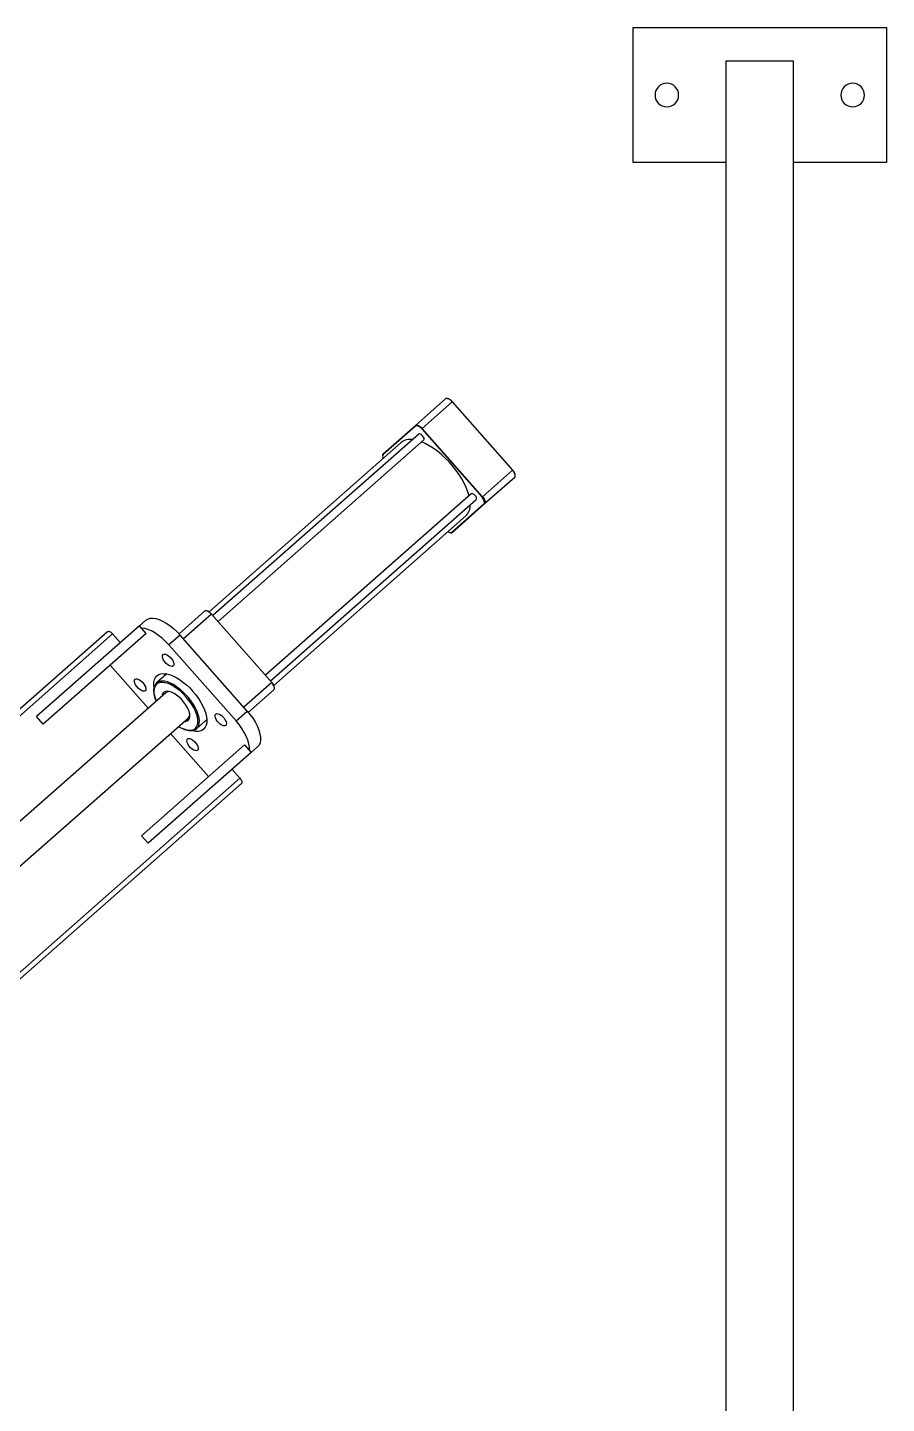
# Model space of a CAD drawing. Header units: millimetres. Extents: x 163705 to 1616509, y 81827 to 302547.
# Drawn here: x 600072 to 600581, y 154410 to 155225 of the extents above; entities that cross this region are included whole.
import ezdxf

# ---------------------------------------------------------------- set-up
doc = ezdxf.new("R2010")
doc.units = ezdxf.units.MM
doc.header["$LTSCALE"] = 10

# ---------------------------------------------------------------- blocks, each defined once
blk = doc.blocks.new('A$C82a19015')
blk.add_lwpolyline([(960, 55), (960, 0), (1040, 0), (1040, 150), (960, 150), (960, 95)])
blk.add_lwpolyline([(20, 95), (1020, 95), (1020, 55), (20, 55)], close=True)
for centre in [(1000, 130), (1000, 20)]:
    blk.add_circle(centre, 7)
blk = doc.blocks.new('G$C2612153E')
at = {"lineweight": 25}
for p, q in [((3778.77, 612.59), (3912.35, 461.12)), ((3777.13, 609.9), (3911.03, 458.07)), ((3688.85, 533.12), (3822.35, 381.75)), ((3691.63, 534.51), (3825.53, 382.67)), ((3876.2, 426.51), (3786.83, 527.86)), ((3771.83, 514.63), (3861.2, 413.28)), ((3857.53, 499.08), (3862.03, 503.05)), ((3911.24, 438.18), (3857.53, 499.08)), ((3915.74, 442.15), (3862.03, 503.05)), ((3892.53, 459.4), (3867.03, 436.91)), ((3911.03, 458.07), (3905.78, 453.44)), ((3791.53, 440.88), (3787.03, 436.91)), ((3845.24, 379.98), (3791.53, 440.88)), ((3911.24, 438.18), (3915.74, 442.15)), ((3915.74, 442.15), (3919.08, 438.37)), ((3840.74, 376.01), (3787.03, 436.91)), ((3887.32, 426), (3881.97, 432.07)), ((3852.03, 423.68), (3826.53, 401.19)), ((3904.48, 424.68), (3859.48, 384.99)), ((3887.39, 426.41), (3886.82, 427.05)), ((3910.32, 418.07), (3904.48, 424.68)), ((3865.32, 378.38), (3910.32, 418.07)), ((3922.65, 399.54), (3908.07, 416.08)), ((3924.41, 403.6), (3911.06, 418.74)), ((3854.97, 408.25), (3860.32, 402.19)), ((3854.97, 408.25), (3855.34, 407.89)), ((3859.9, 402.17), (3859.34, 402.81)), ((3882.15, 363.83), (3922.65, 399.54)), ((3922.73, 399.45), (3882.23, 363.73)), ((3922.65, 399.54), (3922.73, 399.45)), ((4024.33, 287.28), (3924.05, 400.98)), ((3924.54, 402.13), (3924.61, 402.44)), ((3918.42, 395.65), (4025.84, 273.84)), ((4029.22, 276.82), (3921.8, 398.62)), ((3830.78, 387.3), (3825.53, 382.67)), ((3859.48, 384.99), (3865.32, 378.38)), ((3845.24, 379.98), (3840.74, 376.01)), ((3844.08, 372.22), (3840.74, 376.01)), ((3877.91, 362.59), (3864.56, 377.73)), ((3865.69, 376.44), (3865.68, 376.46)), ((3882.15, 363.83), (3867.57, 380.36)), ((3993.97, 245.73), (3886.55, 367.54)), ((3879.04, 362.25), (3879.35, 362.27)), ((3880.55, 362.62), (3980.83, 248.91)), ((3882.15, 363.83), (3882.23, 363.73)), ((3883.17, 364.56), (3990.59, 242.76)), ((4016.45, 298.29), (4016.14, 298.27)), ((4034.02, 278.86), (4017.19, 297.95)), ((4017.19, 297.95), (4017.59, 297.95)), ((4017.59, 297.95), (4034.42, 278.86)), ((4034.02, 278.86), (4034.42, 278.86)), ((4050.11, 261.06), (4034.42, 278.86)), ((3991.9, 239.38), (4032.4, 275.1)), ((4032.67, 274.8), (3992.17, 239.08)), ((4032.4, 275.1), (4032.67, 274.8)), ((4048.36, 257), (4032.67, 274.8)), ((3970.95, 258.41), (3970.88, 258.1)), ((3971.09, 256.94), (3971.14, 257.34)), ((3987.92, 237.85), (3971.09, 256.94)), ((3971.14, 257.34), (3987.97, 238.24)), ((4007.86, 221.29), (4048.36, 257)), ((4048.44, 256.91), (4007.94, 221.19)), ((4048.44, 256.91), (4048.36, 257)), ((4050.25, 259.59), (4050.32, 259.9)), ((3987.92, 237.85), (3987.97, 238.24)), ((4003.61, 220.05), (3987.92, 237.85)), ((3991.9, 239.38), (3992.17, 239.08)), ((4007.86, 221.29), (3992.17, 239.08)), ((4007.94, 221.19), (4007.86, 221.29)), ((4004.75, 219.71), (4005.06, 219.73))]:
    blk.add_line(p, q, dxfattribs=at)
for points in [[(3912.35, 461.12), (3912.49, 460.87), (3912.54, 460.56), (3912.49, 460.2), (3912.35, 459.79), (3912.13, 459.36), (3911.82, 458.91), (3911.45, 458.48), (3911.03, 458.07)], [(3877.37, 438.8), (3877.11, 439.36), (3877.15, 440.13), (3877.47, 441.03), (3878.07, 441.98), (3878.88, 442.92), (3879.84, 443.77), (3880.87, 444.46), (3881.89, 444.92), (3882.83, 445.14), (3883.59, 445.08), (3884.12, 444.75), (3884.38, 444.18), (3884.34, 443.42), (3884.02, 442.52), (3883.42, 441.56), (3882.61, 440.62), (3881.65, 439.77), (3880.62, 439.09), (3879.59, 438.62), (3878.66, 438.41), (3877.9, 438.47), (3877.37, 438.8)], [(3904.48, 424.68), (3906.55, 426.64), (3908.46, 428.69), (3910.15, 430.82), (3911.6, 432.96), (3912.78, 435.07), (3913.67, 437.12), (3914.24, 439.06), (3914.48, 440.85), (3914.49, 441.05)], [(3879.29, 433.51), (3880.81, 433.66), (3882.49, 433.59), (3883.97, 433.26), (3885.21, 432.66), (3886.2, 431.81), (3886.92, 430.72), (3887.35, 429.41), (3887.5, 427.91), (3887.36, 426.24), (3886.93, 424.42), (3886.21, 422.49), (3885.23, 420.48), (3883.99, 418.43), (3882.52, 416.38), (3880.85, 414.34), (3878.99, 412.37), (3876.99, 410.49), (3874.88, 408.75), (3872.7, 407.15), (3870.47, 405.74), (3868.24, 404.54), (3866.05, 403.57), (3863.94, 402.85), (3861.94, 402.38), (3860.08, 402.18), (3858.4, 402.25), (3856.93, 402.58), (3855.69, 403.18), (3854.7, 404.03)], [(3882.1, 427.25), (3882.25, 428.47), (3882.17, 429.87), (3881.81, 431.07), (3881.17, 432.07), (3880.27, 432.82), (3879.11, 433.33), (3877.74, 433.58), (3876.17, 433.56), (3874.43, 433.28), (3872.57, 432.74), (3871.18, 432.21)], [(3919.08, 438.37), (3919.82, 437.23), (3920.23, 435.84), (3920.32, 434.23), (3920.07, 432.44), (3919.5, 430.5), (3918.62, 428.46), (3917.44, 426.34), (3915.98, 424.2), (3914.29, 422.08), (3912.39, 420.02), (3910.32, 418.07)], [(3855.34, 407.89), (3855.63, 407.65), (3856.73, 407.07), (3858.06, 406.74), (3859.59, 406.67), (3861.29, 406.86), (3863.13, 407.31), (3865.08, 408.01), (3867.09, 408.95), (3869.13, 410.11), (3871.15, 411.46), (3873.13, 412.98), (3875.01, 414.64), (3876.77, 416.41), (3878.36, 418.25), (3879.76, 420.13), (3880.95, 422.01), (3881.89, 423.85), (3882.56, 425.62), (3882.97, 427.29), (3883.09, 428.71)], [(3859.19, 415.56), (3859.21, 414.84), (3859.49, 413.87), (3860.03, 413.11), (3860.84, 412.6), (3861.88, 412.34), (3863.13, 412.34), (3864.53, 412.61), (3866.05, 413.13), (3867.63, 413.9), (3869.23, 414.87), (3870.8, 416.03), (3872.28, 417.34), (3873.62, 418.74), (3874.79, 420.21), (3875.74, 421.69), (3876.45, 423.13), (3876.9, 424.49), (3877.05, 425.72), (3876.93, 426.79), (3876.52, 427.65), (3875.84, 428.29), (3874.91, 428.68), (3874.19, 428.79)], [(3859.64, 407.52), (3860.08, 407.55), (3861.81, 407.83), (3863.68, 408.37), (3865.63, 409.16), (3867.63, 410.18), (3869.65, 411.41), (3871.63, 412.83), (3873.55, 414.41), (3875.35, 416.11), (3877, 417.9), (3878.48, 419.74), (3879.74, 421.6), (3880.77, 423.44), (3881.54, 425.23), (3882.03, 426.91), (3882.1, 427.25)], [(3886.41, 427.04), (3886.65, 427.05), (3887.46, 427.05)], [(3892.02, 422.18), (3891.77, 422.75), (3891.8, 423.51), (3892.13, 424.41), (3892.72, 425.37), (3893.53, 426.31), (3894.49, 427.15), (3895.53, 427.84), (3896.55, 428.31), (3897.48, 428.52), (3898.24, 428.46), (3898.77, 428.13), (3899.03, 427.56), (3899, 426.8), (3898.67, 425.9), (3898.08, 424.94), (3897.27, 424), (3896.31, 423.16), (3895.27, 422.47), (3894.25, 422), (3893.32, 421.79), (3892.56, 421.85), (3892.02, 422.18)], [(3856.18, 418.98), (3855.47, 417.67), (3854.71, 415.89), (3854.21, 414.2), (3854, 412.64), (3854.07, 411.25), (3854.43, 410.04), (3855.07, 409.05), (3855.98, 408.29), (3857.13, 407.78), (3858.5, 407.53), (3859.64, 407.52)], [(3842.12, 407.71), (3841.86, 408.28), (3841.9, 409.04), (3842.22, 409.94), (3842.82, 410.89), (3843.63, 411.84), (3844.59, 412.68), (3845.62, 413.37), (3846.64, 413.84), (3847.58, 414.05), (3848.34, 413.99), (3848.87, 413.66), (3849.13, 413.09), (3849.09, 412.33), (3848.77, 411.43), (3848.17, 410.47), (3847.36, 409.53), (3846.4, 408.69), (3845.37, 408), (3844.34, 407.53), (3843.41, 407.32), (3842.65, 407.38), (3842.12, 407.71)], [(3859.26, 402.18), (3859.37, 402.99), (3859.41, 403.22)], [(3922.65, 399.54), (3923.21, 400.09), (3923.71, 400.66), (3924.11, 401.25), (3924.41, 401.83), (3924.59, 402.37), (3924.66, 402.86), (3924.59, 403.28), (3924.41, 403.6)], [(3856.77, 391.09), (3856.52, 391.66), (3856.55, 392.42), (3856.88, 393.32), (3857.47, 394.28), (3858.28, 395.22), (3859.24, 396.07), (3860.28, 396.75), (3861.3, 397.22), (3862.23, 397.43), (3862.99, 397.37), (3863.52, 397.04), (3863.78, 396.47), (3863.75, 395.71), (3863.42, 394.81), (3862.83, 393.86), (3862.02, 392.92), (3861.06, 392.07), (3860.02, 391.38), (3859, 390.92), (3858.07, 390.7), (3857.31, 390.76), (3856.77, 391.09)], [(3841.99, 377.11), (3842.19, 377.1), (3844, 377.11), (3846, 377.44), (3848.14, 378.06), (3850.38, 378.97), (3852.69, 380.14), (3855.01, 381.55), (3857.29, 383.18), (3859.48, 384.99)], [(3825.53, 382.67), (3825.08, 382.3), (3824.6, 381.99), (3824.13, 381.75), (3823.67, 381.58), (3823.25, 381.49), (3822.88, 381.49), (3822.57, 381.58), (3822.35, 381.75)], [(3865.32, 378.38), (3863.12, 376.57), (3860.84, 374.94), (3858.52, 373.52), (3856.22, 372.35), (3853.97, 371.44), (3851.83, 370.82), (3849.83, 370.5), (3848.03, 370.48), (3846.45, 370.77), (3845.12, 371.35), (3844.08, 372.22)], [(3877.91, 362.59), (3878.21, 362.37), (3878.61, 362.25), (3879.1, 362.25), (3879.67, 362.37), (3880.28, 362.59), (3880.91, 362.92), (3881.54, 363.34), (3882.15, 363.83)], [(4032.4, 275.1), (4032.92, 275.6), (4033.38, 276.14), (4033.75, 276.68), (4034.03, 277.21), (4034.2, 277.72), (4034.25, 278.17), (4034.19, 278.55), (4034.02, 278.86)], [(4034.42, 278.86), (4034.61, 278.53), (4034.67, 278.11), (4034.61, 277.62), (4034.43, 277.08), (4034.13, 276.5), (4033.72, 275.92), (4033.23, 275.34), (4032.67, 274.8)], [(3992.79, 247.06), (3995.11, 247.77), (3997.62, 248.74), (4000.18, 249.95), (4002.77, 251.38), (4005.36, 253.01), (4007.92, 254.83), (4010.41, 256.8), (4012.81, 258.91), (4015.08, 261.14), (4017.2, 263.45), (4019.14, 265.81), (4020.88, 268.21), (4022.4, 270.6), (4023.68, 272.96), (4024.67, 275.17)], [(4025.84, 273.84), (4026.24, 273.65), (4026.83, 273.72), (4027.53, 274.03), (4028.23, 274.54)], [(4028.23, 274.54), (4028.83, 275.17), (4029.22, 275.82), (4029.36, 276.4), (4029.22, 276.82)], [(4048.36, 257), (4048.92, 257.55), (4049.41, 258.12), (4049.82, 258.71), (4050.12, 259.29), (4050.3, 259.83), (4050.36, 260.32), (4050.3, 260.74), (4050.11, 261.06)], [(3992.98, 243.45), (3993.58, 244.08), (3993.97, 244.73), (3994.11, 245.31), (3993.97, 245.73)], [(3992.17, 239.08), (3991.56, 238.59), (3990.93, 238.17), (3990.29, 237.85), (3989.68, 237.62), (3989.12, 237.51), (3988.63, 237.51), (3988.22, 237.62), (3987.92, 237.85)], [(3987.97, 238.24), (3988.25, 238.04), (3988.63, 237.93), (3989.08, 237.93), (3989.6, 238.04), (3990.17, 238.24), (3990.75, 238.55), (3991.34, 238.93), (3991.9, 239.38)], [(3990.59, 242.76), (3990.99, 242.56), (3991.58, 242.63), (3992.28, 242.94), (3992.98, 243.45)], [(4003.61, 220.05), (4003.92, 219.83), (4004.32, 219.71), (4004.81, 219.71), (4005.38, 219.83), (4005.98, 220.05), (4006.62, 220.38), (4007.25, 220.8), (4007.86, 221.29)]]:
    blk.add_lwpolyline(points, dxfattribs=at)
for centre, radius, start, end in [((3878.43, 428.94), 4.67, 357.10964, 85.75939), ((3873.86, 424.67), 2.98, 350.65931, 38.2055), ((3860.82, 408.28), 7.45, 161.77631, 214.7713), ((3863.52, 415.79), 3.42, 227.33556, 278.62722), ((3919.49, 403.59), 5.26, 308.09031, 343.83775), ((3878.53, 367.47), 5.26, 278.9815, 314.72893), ((4016.08, 296.12), 2.13, 58.86853, 122.34981), ((4016.67, 296.99), 1.32, 46.43165, 99.53113), ((4017.5, 281.92), 8.68, 350.02603, 38.12978), ((3972.15, 257.72), 1.32, 163.28812, 216.3876), ((3973.09, 258.2), 2.13, 140.46943, 203.95072), ((4045.2, 261.05), 5.26, 308.09031, 343.83775), ((3987.08, 255.22), 8.88, 225.24706, 272.23562), ((4004.24, 224.93), 5.26, 278.9815, 314.72893)]:
    blk.add_arc(centre, radius, start, end, dxfattribs=at)
for points, knots in [([(3878.5, 433.74), (3878.47, 433.74), (3877.98, 433.85), (3876.88, 433.82), (3875.23, 433.64), (3873.43, 433.17), (3872.05, 432.71), (3871.26, 432.34), (3871.12, 432.27)], [0, 0, 0, 0, 0.135811, 1.88766, 3.662846, 5.445504, 7.225941, 7.614995, 7.614995, 7.614995, 7.614995]), ([(3856.12, 419.05), (3856.09, 419.01), (3855.68, 418.37), (3855.07, 417.14), (3854.35, 415.4), (3853.89, 413.74), (3853.7, 412.18), (3853.78, 410.75), (3854.14, 409.49), (3854.68, 408.51), (3855.2, 408.05), (3855.4, 407.87)], [0, 0, 0, 0, 0.109879, 1.682354, 3.258983, 4.840427, 6.425953, 8.008193, 9.571665, 11.099452, 12.131857, 12.131857, 12.131857, 12.131857]), ([(3869.02, 372.66), (3869.02, 372.67), (3868.97, 372.72), (3868.95, 372.75), (3868.92, 372.78)], [0, 0, 0, 0, 0.0087805, 0.1540745, 0.1540745, 0.1540745, 0.1540745])]:
    blk.add_open_spline(points, degree=3, knots=knots, dxfattribs=at)
at = {"xscale": -1, "rotation": 180}
blk.add_blockref('A$C82a19015', (3230, 150), dxfattribs=at)

msp = doc.modelspace()

# ---------------------------------------------------------------- block references
at = {"rotation": 90}
msp.add_blockref('G$C2612153E', (600580.646, 150955.08), dxfattribs=at)

doc.saveas('drawing.dxf')
